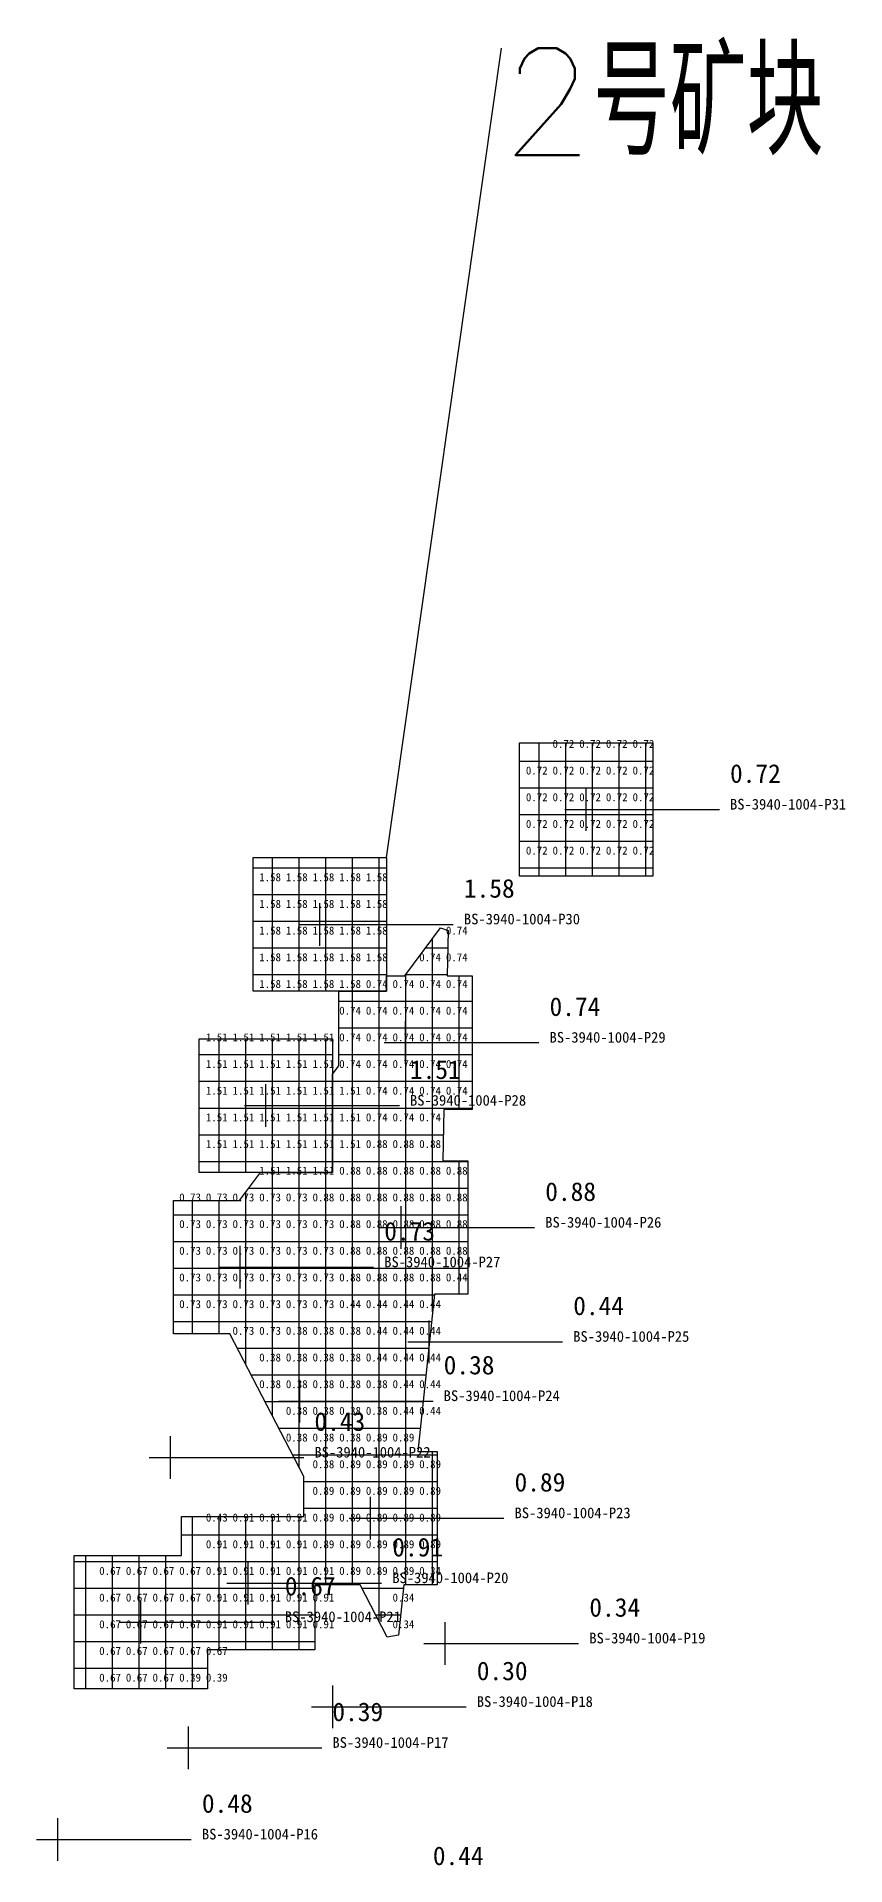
# Model space of a CAD drawing. Header units: metres. Extents: x 470073 to 470129, y 4349590 to 4349760.
# Drawn here: x 470099.2 to 470129.5, y 4349691.6 to 4349760.2 of the extents above; entities that cross this region are included whole.
import ezdxf

# ---------------------------------------------------------------- set-up
doc = ezdxf.new("R2010")
doc.units = ezdxf.units.M
for name, color, linetype in [('0.500-1.000', 4, 'Continuous'), ('1.500-3.000', 1, 'Continuous'), ('点', 7, 'Continuous'), ('爆区方格网', 7, 'Continuous'), ('线条', 7, 'Continuous'), ('钻孔', 7, 'Continuous')]:
    doc.layers.add(name, color=color, linetype=linetype)
doc.styles.add('CN_SHX', font='txt.shx', dxfattribs={"bigfont": 'gbcbig.shx'})
doc.styles.add('CN_TTF', font='simsunb.ttf')

msp = doc.modelspace()

# ---------------------------------------------------------------- linework, layer by layer
at = {"layer": '0.500-1.000', "color": 4, "lineweight": 30}
for points in [[(470122.254, 4349728.687), (470117.254, 4349728.687), (470117.254, 4349733.687), (470122.254, 4349733.687), (470122.254, 4349728.687)], [(470104.288, 4349711.531), (470104.288, 4349716.531), (470106.766, 4349716.531), (470107.545, 4349717.589), (470110.254, 4349717.589), (470110.254, 4349721.269), (470110.486, 4349721.584), (470110.486, 4349724.384), (470112.275, 4349724.384), (470112.275, 4349724.95), (470112.964, 4349724.95), (470114.295, 4349726.758), (470114.584, 4349726.659), (470114.544, 4349724.95), (470115.486, 4349724.95), (470115.486, 4349719.95), (470114.428, 4349719.95), (470114.383, 4349718.017), (470115.325, 4349718.017), (470115.325, 4349713.017), (470114.069, 4349713.017), (470113.447, 4349707.125), (470114.174, 4349707.125), (470114.174, 4349702.125), (470112.918, 4349702.125), (470112.719, 4349700.243), (470112.301, 4349700.164), (470111.282, 4349702.125), (470109.59, 4349702.125), (470109.59, 4349699.691), (470105.56, 4349699.691), (470105.56, 4349698.231), (470100.56, 4349698.231), (470100.56, 4349703.231), (470104.59, 4349703.231), (470104.59, 4349704.691), (470109.174, 4349704.691), (470109.174, 4349706.184), (470106.396, 4349711.531), (470104.288, 4349711.531)]]:
    msp.add_lwpolyline(points, close=True, dxfattribs=at)
at = {"layer": '1.500-3.000', "color": 1, "lineweight": 30}
for points in [[(470107.275, 4349729.384), (470112.275, 4349729.384), (470112.275, 4349724.384), (470107.275, 4349724.384), (470107.275, 4349729.384)], [(470105.254, 4349722.589), (470110.254, 4349722.589), (470110.254, 4349717.589), (470105.254, 4349717.589), (470105.254, 4349722.589)]]:
    msp.add_lwpolyline(points, close=True, dxfattribs=at)
at = {"layer": '爆区方格网', "color": 4}
for p, q in [((470118, 4349728.687), (470118, 4349733.687)), ((470119, 4349728.687), (470119, 4349733.687)), ((470120, 4349728.687), (470120, 4349733.687)), ((470121, 4349728.687), (470121, 4349733.687)), ((470122, 4349728.687), (470122, 4349733.687)), ((470117.254, 4349733), (470122.254, 4349733)), ((470117.254, 4349732), (470122.254, 4349732)), ((470117.254, 4349731), (470122.254, 4349731)), ((470117.254, 4349730), (470122.254, 4349730)), ((470117.254, 4349729), (470122.254, 4349729)), ((470114, 4349712.362), (470114, 4349726.357)), ((470113.737, 4349726), (470114.569, 4349726)), ((470113, 4349702.125), (470113, 4349724.999)), ((470113.001, 4349725), (470114.546, 4349725)), ((470115, 4349719.95), (470115, 4349724.95)), ((470111, 4349702.125), (470111, 4349724.384)), ((470112, 4349700.743), (470112, 4349724.384)), ((470110.486, 4349724), (470115.486, 4349724)), ((470110.486, 4349723), (470115.486, 4349723)), ((470110.486, 4349722), (470115.486, 4349722)), ((470110.254, 4349721), (470115.486, 4349721)), ((470110.254, 4349720), (470115.486, 4349720)), ((470110.254, 4349719), (470114.406, 4349719)), ((470110.254, 4349718), (470115.325, 4349718)), ((470115, 4349713.017), (470115, 4349718.017)), ((470108, 4349708.444), (470108, 4349717.589)), ((470109, 4349706.519), (470109, 4349717.589)), ((470110, 4349702.125), (470110, 4349717.589)), ((470105, 4349711.531), (470105, 4349716.531)), ((470106, 4349711.531), (470106, 4349716.531)), ((470107, 4349710.369), (470107, 4349716.849)), ((470107.111, 4349717), (470115.325, 4349717)), ((470104.288, 4349716), (470115.325, 4349716)), ((470104.288, 4349715), (470115.325, 4349715)), ((470104.288, 4349714), (470115.325, 4349714)), ((470104.288, 4349713), (470114.067, 4349713)), ((470104.288, 4349712), (470113.962, 4349712)), ((470106.672, 4349711), (470113.856, 4349711)), ((470107.192, 4349710), (470113.75, 4349710)), ((470107.711, 4349709), (470113.645, 4349709)), ((470108.231, 4349708), (470113.539, 4349708)), ((470108.75, 4349707), (470114.174, 4349707)), ((470114, 4349702.125), (470114, 4349707.125)), ((470109.174, 4349706), (470114.174, 4349706)), ((470109.174, 4349705), (470114.174, 4349705)), ((470105, 4349698.231), (470105, 4349704.691)), ((470106, 4349699.691), (470106, 4349704.691)), ((470107, 4349699.691), (470107, 4349704.691)), ((470108, 4349699.691), (470108, 4349704.691)), ((470109, 4349699.691), (470109, 4349704.691)), ((470104.59, 4349704), (470114.174, 4349704)), ((470100.56, 4349703), (470114.174, 4349703)), ((470101, 4349698.231), (470101, 4349703.231)), ((470102, 4349698.231), (470102, 4349703.231)), ((470103, 4349698.231), (470103, 4349703.231)), ((470104, 4349698.231), (470104, 4349703.231)), ((470100.56, 4349702), (470109.59, 4349702)), ((470111.347, 4349702), (470112.905, 4349702)), ((470100.56, 4349701), (470109.59, 4349701)), ((470111.867, 4349701), (470112.799, 4349701)), ((470100.56, 4349700), (470109.59, 4349700)), ((470100.56, 4349699), (470105.56, 4349699))]:
    msp.add_line(p, q, dxfattribs=at)
at = {"layer": '爆区方格网', "color": 1}
for p, q in [((470107.275, 4349729), (470112.275, 4349729)), ((470108, 4349724.384), (470108, 4349729.384)), ((470109, 4349724.384), (470109, 4349729.384)), ((470110, 4349724.384), (470110, 4349729.384)), ((470111, 4349724.384), (470111, 4349729.384)), ((470112, 4349724.384), (470112, 4349729.384)), ((470107.275, 4349728), (470112.275, 4349728)), ((470107.275, 4349727), (470112.275, 4349727)), ((470107.275, 4349726), (470112.275, 4349726)), ((470107.275, 4349725), (470112.275, 4349725)), ((470105.254, 4349722), (470110.254, 4349722)), ((470106, 4349717.589), (470106, 4349722.589)), ((470107, 4349717.589), (470107, 4349722.589)), ((470108, 4349717.589), (470108, 4349722.589)), ((470109, 4349717.589), (470109, 4349722.589)), ((470110, 4349717.589), (470110, 4349722.589)), ((470105.254, 4349721), (470110.254, 4349721)), ((470105.254, 4349720), (470110.254, 4349720)), ((470105.254, 4349719), (470110.254, 4349719)), ((470105.254, 4349718), (470110.254, 4349718))]:
    msp.add_line(p, q, dxfattribs=at)
at = {"layer": '线条', "color": 7}
msp.add_line((470112.275, 4349729.384), (470116.59, 4349759.72), dxfattribs=at)
at = {"layer": '钻孔', "color": 4}
for p, q in [((470119.754, 4349730.387), (470119.754, 4349731.987)), ((470118.954, 4349731.187), (470120.554, 4349731.187)), ((470119.754, 4349731.187), (470124.754, 4349731.187)), ((470112.986, 4349721.65), (470112.986, 4349723.25)), ((470112.186, 4349722.45), (470113.786, 4349722.45)), ((470112.986, 4349722.45), (470117.986, 4349722.45)), ((470112.825, 4349714.717), (470112.825, 4349716.317)), ((470112.025, 4349715.517), (470113.625, 4349715.517)), ((470112.825, 4349715.517), (470117.825, 4349715.517)), ((470106.788, 4349713.231), (470106.788, 4349714.831)), ((470105.988, 4349714.031), (470107.588, 4349714.031)), ((470106.788, 4349714.031), (470111.788, 4349714.031)), ((470111.674, 4349703.825), (470111.674, 4349705.425)), ((470110.874, 4349704.625), (470112.474, 4349704.625)), ((470111.674, 4349704.625), (470116.674, 4349704.625)), ((470107.09, 4349701.391), (470107.09, 4349702.991)), ((470106.29, 4349702.191), (470107.89, 4349702.191)), ((470107.09, 4349702.191), (470112.09, 4349702.191)), ((470103.06, 4349699.931), (470103.06, 4349701.531)), ((470102.26, 4349700.731), (470103.86, 4349700.731)), ((470103.06, 4349700.731), (470108.06, 4349700.731))]:
    msp.add_line(p, q, dxfattribs=at)
at = {"layer": '钻孔', "color": 1}
for p, q in [((470109.775, 4349726.084), (470109.775, 4349727.684)), ((470108.975, 4349726.884), (470110.575, 4349726.884)), ((470109.775, 4349726.884), (470114.775, 4349726.884)), ((470107.754, 4349719.289), (470107.754, 4349720.889)), ((470106.954, 4349720.089), (470108.554, 4349720.089)), ((470107.754, 4349720.089), (470112.754, 4349720.089))]:
    msp.add_line(p, q, dxfattribs=at)
at = {"layer": '钻孔', "color": 8}
for p, q in [((470113.874, 4349710.438), (470113.874, 4349712.038)), ((470113.074, 4349711.238), (470114.674, 4349711.238)), ((470113.874, 4349711.238), (470118.874, 4349711.238)), ((470109.017, 4349708.216), (470109.017, 4349709.816)), ((470108.217, 4349709.016), (470109.817, 4349709.016)), ((470109.017, 4349709.016), (470114.017, 4349709.016)), ((470104.17, 4349706.099), (470104.17, 4349707.699)), ((470103.37, 4349706.899), (470104.97, 4349706.899)), ((470104.17, 4349706.899), (470109.17, 4349706.899)), ((470114.478, 4349699.133), (470114.478, 4349700.733)), ((470113.678, 4349699.933), (470115.278, 4349699.933)), ((470114.478, 4349699.933), (470119.478, 4349699.933)), ((470110.258, 4349696.753), (470110.258, 4349698.353)), ((470109.458, 4349697.553), (470111.058, 4349697.553)), ((470110.258, 4349697.553), (470115.258, 4349697.553)), ((470104.844, 4349695.218), (470104.844, 4349696.818)), ((470104.044, 4349696.018), (470105.644, 4349696.018)), ((470104.844, 4349696.018), (470109.844, 4349696.018)), ((470099.951, 4349691.784), (470099.951, 4349693.384)), ((470099.151, 4349692.584), (470100.751, 4349692.584)), ((470099.951, 4349692.584), (470104.951, 4349692.584))]:
    msp.add_line(p, q, dxfattribs=at)

# ---------------------------------------------------------------- texts
at = {"layer": '点', "color": 4, "style": 'CN_TTF'}
for s, p in [('0.72', (470118.5, 4349733.5)), ('0.72', (470119.5, 4349733.5)), ('0.72', (470120.5, 4349733.5)), ('0.72', (470121.5, 4349733.5)), ('0.72', (470117.5, 4349732.5)), ('0.72', (470118.5, 4349732.5)), ('0.72', (470119.5, 4349732.5)), ('0.72', (470120.5, 4349732.5)), ('0.72', (470121.5, 4349732.5)), ('0.72', (470117.5, 4349731.5)), ('0.72', (470118.5, 4349731.5)), ('0.72', (470119.5, 4349731.5)), ('0.72', (470120.5, 4349731.5)), ('0.72', (470121.5, 4349731.5)), ('0.72', (470117.5, 4349730.5)), ('0.72', (470118.5, 4349730.5)), ('0.72', (470119.5, 4349730.5)), ('0.72', (470120.5, 4349730.5)), ('0.72', (470121.5, 4349730.5)), ('0.72', (470117.5, 4349729.5)), ('0.72', (470118.5, 4349729.5)), ('0.72', (470119.5, 4349729.5)), ('0.72', (470120.5, 4349729.5)), ('0.72', (470121.5, 4349729.5)), ('0.74', (470114.5, 4349726.5)), ('0.74', (470113.5, 4349725.5)), ('0.74', (470114.5, 4349725.5)), ('0.74', (470112.5, 4349724.5)), ('0.74', (470113.5, 4349724.5)), ('0.74', (470114.5, 4349724.5)), ('0.74', (470110.5, 4349723.5)), ('0.74', (470111.5, 4349723.5)), ('0.74', (470112.5, 4349723.5)), ('0.74', (470113.5, 4349723.5)), ('0.74', (470114.5, 4349723.5)), ('0.74', (470110.5, 4349722.5)), ('0.74', (470111.5, 4349722.5)), ('0.74', (470112.5, 4349722.5)), ('0.74', (470113.5, 4349722.5)), ('0.74', (470114.5, 4349722.5)), ('0.74', (470110.5, 4349721.5)), ('0.74', (470111.5, 4349721.5)), ('0.74', (470112.5, 4349721.5)), ('0.74', (470113.5, 4349721.5)), ('0.74', (470114.5, 4349721.5)), ('1.51', (470110.5, 4349720.5)), ('0.74', (470111.5, 4349720.5)), ('0.74', (470112.5, 4349720.5)), ('0.74', (470113.5, 4349720.5)), ('0.74', (470114.5, 4349720.5)), ('1.51', (470110.5, 4349719.5)), ('0.74', (470111.5, 4349719.5)), ('0.74', (470112.5, 4349719.5)), ('0.74', (470113.5, 4349719.5)), ('1.51', (470110.5, 4349718.5)), ('0.88', (470111.5, 4349718.5)), ('0.88', (470112.5, 4349718.5)), ('0.88', (470113.5, 4349718.5)), ('1.51', (470107.5, 4349717.5)), ('1.51', (470108.5, 4349717.5)), ('1.51', (470109.5, 4349717.5)), ('0.88', (470110.5, 4349717.5)), ('0.88', (470111.5, 4349717.5)), ('0.88', (470112.5, 4349717.5)), ('0.88', (470113.5, 4349717.5)), ('0.88', (470114.5, 4349717.5)), ('0.73', (470104.5, 4349716.5)), ('0.73', (470105.5, 4349716.5)), ('0.73', (470106.5, 4349716.5)), ('0.73', (470107.5, 4349716.5)), ('0.73', (470108.5, 4349716.5)), ('0.88', (470109.5, 4349716.5)), ('0.88', (470110.5, 4349716.5)), ('0.88', (470111.5, 4349716.5)), ('0.88', (470112.5, 4349716.5)), ('0.88', (470113.5, 4349716.5)), ('0.88', (470114.5, 4349716.5)), ('0.73', (470104.5, 4349715.5)), ('0.73', (470105.5, 4349715.5)), ('0.73', (470106.5, 4349715.5)), ('0.73', (470107.5, 4349715.5)), ('0.73', (470108.5, 4349715.5)), ('0.73', (470109.5, 4349715.5)), ('0.88', (470110.5, 4349715.5)), ('0.88', (470111.5, 4349715.5)), ('0.88', (470112.5, 4349715.5)), ('0.88', (470113.5, 4349715.5)), ('0.88', (470114.5, 4349715.5)), ('0.73', (470104.5, 4349714.5)), ('0.73', (470105.5, 4349714.5)), ('0.73', (470106.5, 4349714.5)), ('0.73', (470107.5, 4349714.5)), ('0.73', (470108.5, 4349714.5)), ('0.73', (470109.5, 4349714.5)), ('0.88', (470110.5, 4349714.5)), ('0.88', (470111.5, 4349714.5)), ('0.88', (470112.5, 4349714.5)), ('0.88', (470113.5, 4349714.5)), ('0.88', (470114.5, 4349714.5)), ('0.73', (470104.5, 4349713.5)), ('0.73', (470105.5, 4349713.5)), ('0.73', (470106.5, 4349713.5)), ('0.73', (470107.5, 4349713.5)), ('0.73', (470108.5, 4349713.5)), ('0.73', (470109.5, 4349713.5)), ('0.88', (470110.5, 4349713.5)), ('0.88', (470111.5, 4349713.5)), ('0.88', (470112.5, 4349713.5)), ('0.88', (470113.5, 4349713.5)), ('0.44', (470114.5, 4349713.5)), ('0.73', (470104.5, 4349712.5)), ('0.73', (470105.5, 4349712.5)), ('0.73', (470106.5, 4349712.5)), ('0.73', (470107.5, 4349712.5)), ('0.73', (470108.5, 4349712.5)), ('0.73', (470109.5, 4349712.5)), ('0.44', (470110.5, 4349712.5)), ('0.44', (470111.5, 4349712.5)), ('0.44', (470112.5, 4349712.5)), ('0.44', (470113.5, 4349712.5)), ('0.73', (470106.5, 4349711.5)), ('0.73', (470107.5, 4349711.5)), ('0.38', (470108.5, 4349711.5)), ('0.38', (470109.5, 4349711.5)), ('0.38', (470110.5, 4349711.5)), ('0.44', (470111.5, 4349711.5)), ('0.44', (470112.5, 4349711.5)), ('0.44', (470113.5, 4349711.5)), ('0.38', (470107.5, 4349710.5)), ('0.38', (470108.5, 4349710.5)), ('0.38', (470109.5, 4349710.5)), ('0.38', (470110.5, 4349710.5)), ('0.44', (470111.5, 4349710.5)), ('0.44', (470112.5, 4349710.5)), ('0.44', (470113.5, 4349710.5)), ('0.38', (470107.5, 4349709.5)), ('0.38', (470108.5, 4349709.5)), ('0.38', (470109.5, 4349709.5)), ('0.38', (470110.5, 4349709.5)), ('0.38', (470111.5, 4349709.5)), ('0.44', (470112.5, 4349709.5)), ('0.44', (470113.5, 4349709.5)), ('0.38', (470108.5, 4349708.5)), ('0.38', (470109.5, 4349708.5)), ('0.38', (470110.5, 4349708.5)), ('0.38', (470111.5, 4349708.5)), ('0.44', (470112.5, 4349708.5)), ('0.44', (470113.5, 4349708.5)), ('0.38', (470108.5, 4349707.5)), ('0.38', (470109.5, 4349707.5)), ('0.38', (470110.5, 4349707.5)), ('0.89', (470111.5, 4349707.5)), ('0.89', (470112.5, 4349707.5)), ('0.38', (470109.5, 4349706.5)), ('0.89', (470110.5, 4349706.5)), ('0.89', (470111.5, 4349706.5)), ('0.89', (470112.5, 4349706.5)), ('0.89', (470113.5, 4349706.5)), ('0.89', (470109.5, 4349705.5)), ('0.89', (470110.5, 4349705.5)), ('0.89', (470111.5, 4349705.5)), ('0.89', (470112.5, 4349705.5)), ('0.89', (470113.5, 4349705.5)), ('0.43', (470105.5, 4349704.5)), ('0.91', (470106.5, 4349704.5)), ('0.91', (470107.5, 4349704.5)), ('0.91', (470108.5, 4349704.5)), ('0.89', (470109.5, 4349704.5)), ('0.89', (470110.5, 4349704.5)), ('0.89', (470111.5, 4349704.5)), ('0.89', (470112.5, 4349704.5)), ('0.89', (470113.5, 4349704.5)), ('0.91', (470105.5, 4349703.5)), ('0.91', (470106.5, 4349703.5)), ('0.91', (470107.5, 4349703.5)), ('0.91', (470108.5, 4349703.5)), ('0.89', (470109.5, 4349703.5)), ('0.89', (470110.5, 4349703.5)), ('0.89', (470111.5, 4349703.5)), ('0.89', (470112.5, 4349703.5)), ('0.89', (470113.5, 4349703.5)), ('0.67', (470101.5, 4349702.5)), ('0.67', (470102.5, 4349702.5)), ('0.67', (470103.5, 4349702.5)), ('0.67', (470104.5, 4349702.5)), ('0.91', (470105.5, 4349702.5)), ('0.91', (470106.5, 4349702.5)), ('0.91', (470107.5, 4349702.5)), ('0.91', (470108.5, 4349702.5)), ('0.91', (470109.5, 4349702.5)), ('0.89', (470110.5, 4349702.5)), ('0.89', (470111.5, 4349702.5)), ('0.89', (470112.5, 4349702.5)), ('0.34', (470113.5, 4349702.5)), ('0.67', (470101.5, 4349701.5)), ('0.67', (470102.5, 4349701.5)), ('0.67', (470103.5, 4349701.5)), ('0.67', (470104.5, 4349701.5)), ('0.91', (470105.5, 4349701.5)), ('0.91', (470106.5, 4349701.5)), ('0.91', (470107.5, 4349701.5)), ('0.91', (470108.5, 4349701.5)), ('0.91', (470109.5, 4349701.5)), ('0.34', (470112.5, 4349701.5)), ('0.67', (470101.5, 4349700.5)), ('0.67', (470102.5, 4349700.5)), ('0.67', (470103.5, 4349700.5)), ('0.67', (470104.5, 4349700.5)), ('0.91', (470105.5, 4349700.5)), ('0.91', (470106.5, 4349700.5)), ('0.91', (470107.5, 4349700.5)), ('0.91', (470108.5, 4349700.5)), ('0.91', (470109.5, 4349700.5)), ('0.34', (470112.5, 4349700.5)), ('0.67', (470101.5, 4349699.5)), ('0.67', (470102.5, 4349699.5)), ('0.67', (470103.5, 4349699.5)), ('0.67', (470104.5, 4349699.5)), ('0.67', (470105.5, 4349699.5)), ('0.67', (470101.5, 4349698.5)), ('0.67', (470102.5, 4349698.5)), ('0.67', (470103.5, 4349698.5)), ('0.39', (470104.5, 4349698.5)), ('0.39', (470105.5, 4349698.5))]:
    msp.add_text(s, height=0.3, dxfattribs=at).set_placement(p)
at = {"layer": '点', "color": 1, "style": 'CN_TTF'}
for s, p in [('1.58', (470107.5, 4349728.5)), ('1.58', (470108.5, 4349728.5)), ('1.58', (470109.5, 4349728.5)), ('1.58', (470110.5, 4349728.5)), ('1.58', (470111.5, 4349728.5)), ('1.58', (470107.5, 4349727.5)), ('1.58', (470108.5, 4349727.5)), ('1.58', (470109.5, 4349727.5)), ('1.58', (470110.5, 4349727.5)), ('1.58', (470111.5, 4349727.5)), ('1.58', (470107.5, 4349726.5)), ('1.58', (470108.5, 4349726.5)), ('1.58', (470109.5, 4349726.5)), ('1.58', (470110.5, 4349726.5)), ('1.58', (470111.5, 4349726.5)), ('1.58', (470107.5, 4349725.5)), ('1.58', (470108.5, 4349725.5)), ('1.58', (470109.5, 4349725.5)), ('1.58', (470110.5, 4349725.5)), ('1.58', (470111.5, 4349725.5)), ('1.58', (470107.5, 4349724.5)), ('1.58', (470108.5, 4349724.5)), ('1.58', (470109.5, 4349724.5)), ('1.58', (470110.5, 4349724.5)), ('0.74', (470111.5, 4349724.5)), ('1.51', (470105.5, 4349722.5)), ('1.51', (470106.5, 4349722.5)), ('1.51', (470107.5, 4349722.5)), ('1.51', (470108.5, 4349722.5)), ('1.51', (470109.5, 4349722.5)), ('1.51', (470105.5, 4349721.5)), ('1.51', (470106.5, 4349721.5)), ('1.51', (470107.5, 4349721.5)), ('1.51', (470108.5, 4349721.5)), ('1.51', (470109.5, 4349721.5)), ('1.51', (470105.5, 4349720.5)), ('1.51', (470106.5, 4349720.5)), ('1.51', (470107.5, 4349720.5)), ('1.51', (470108.5, 4349720.5)), ('1.51', (470109.5, 4349720.5)), ('1.51', (470105.5, 4349719.5)), ('1.51', (470106.5, 4349719.5)), ('1.51', (470107.5, 4349719.5)), ('1.51', (470108.5, 4349719.5)), ('1.51', (470109.5, 4349719.5)), ('1.51', (470105.5, 4349718.5)), ('1.51', (470106.5, 4349718.5)), ('1.51', (470107.5, 4349718.5)), ('1.51', (470108.5, 4349718.5)), ('1.51', (470109.5, 4349718.5))]:
    msp.add_text(s, height=0.3, dxfattribs=at).set_placement(p)
at = {"layer": '线条', "insert": (470116.59, 4349759.72), "char_height": 4, "attachment_point": 1, "style": 'CN_SHX'}
msp.add_mtext('2号矿块', dxfattribs=at)
at = {"layer": '钻孔', "color": 4, "style": 'CN_TTF'}
for s, p in [('0.72', (470125.154, 4349732.187)), ('0.74', (470118.386, 4349723.45)), ('0.88', (470118.225, 4349716.517)), ('0.73', (470112.188, 4349715.031)), ('0.89', (470117.074, 4349705.625)), ('0.91', (470112.49, 4349703.191)), ('0.67', (470108.46, 4349701.731))]:
    msp.add_text(s, height=0.7, dxfattribs=at).set_placement(p)
at = {"layer": '钻孔', "color": 138, "style": 'CN_TTF'}
for s, p in [('BS-3940-1004-P31', (470125.154, 4349731.187)), ('BS-3940-1004-P30', (470115.175, 4349726.884)), ('BS-3940-1004-P29', (470118.386, 4349722.45)), ('BS-3940-1004-P28', (470113.154, 4349720.089)), ('BS-3940-1004-P26', (470118.225, 4349715.517)), ('BS-3940-1004-P27', (470112.188, 4349714.031)), ('BS-3940-1004-P25', (470119.274, 4349711.238)), ('BS-3940-1004-P24', (470114.417, 4349709.016)), ('BS-3940-1004-P22', (470109.57, 4349706.899)), ('BS-3940-1004-P23', (470117.074, 4349704.625)), ('BS-3940-1004-P20', (470112.49, 4349702.191)), ('BS-3940-1004-P21', (470108.46, 4349700.731)), ('BS-3940-1004-P19', (470119.878, 4349699.933)), ('BS-3940-1004-P18', (470115.658, 4349697.553)), ('BS-3940-1004-P17', (470110.244, 4349696.018)), ('BS-3940-1004-P16', (470105.351, 4349692.584))]:
    msp.add_text(s, height=0.4, dxfattribs=at).set_placement(p)
at = {"layer": '钻孔', "color": 1, "style": 'CN_TTF'}
for s, p in [('1.58', (470115.175, 4349727.884)), ('1.51', (470113.154, 4349721.089))]:
    msp.add_text(s, height=0.7, dxfattribs=at).set_placement(p)
at = {"layer": '钻孔', "color": 8, "style": 'CN_TTF'}
for s, p in [('0.44', (470119.274, 4349712.238)), ('0.38', (470114.417, 4349710.016)), ('0.43', (470109.57, 4349707.899)), ('0.34', (470119.878, 4349700.933)), ('0.30', (470115.658, 4349698.553)), ('0.39', (470110.244, 4349697.018)), ('0.48', (470105.351, 4349693.584)), ('0.44', (470114.011, 4349691.622))]:
    msp.add_text(s, height=0.7, dxfattribs=at).set_placement(p)

doc.saveas('drawing.dxf')
